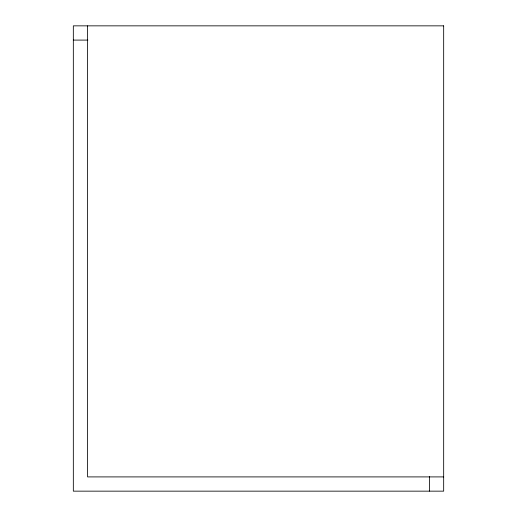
<?xml version="1.0" encoding="UTF-8"?>
<svg xmlns="http://www.w3.org/2000/svg" width="517" height="517" viewBox="0 0 517 517"><rect width="100%" height="100%" fill="white"/><g stroke="black" fill="none" stroke-linecap="round" stroke-linejoin="round"><path stroke-width="0.78" d="M73.33 40.093L87.864 40.093M443.67 476.907L87.573 476.907L87.573 25.85M429.427 476.609L429.427 491.15M443.67 25.85L73.33 25.85L73.33 491.15L443.67 491.15L443.67 25.85"/></g></svg>
